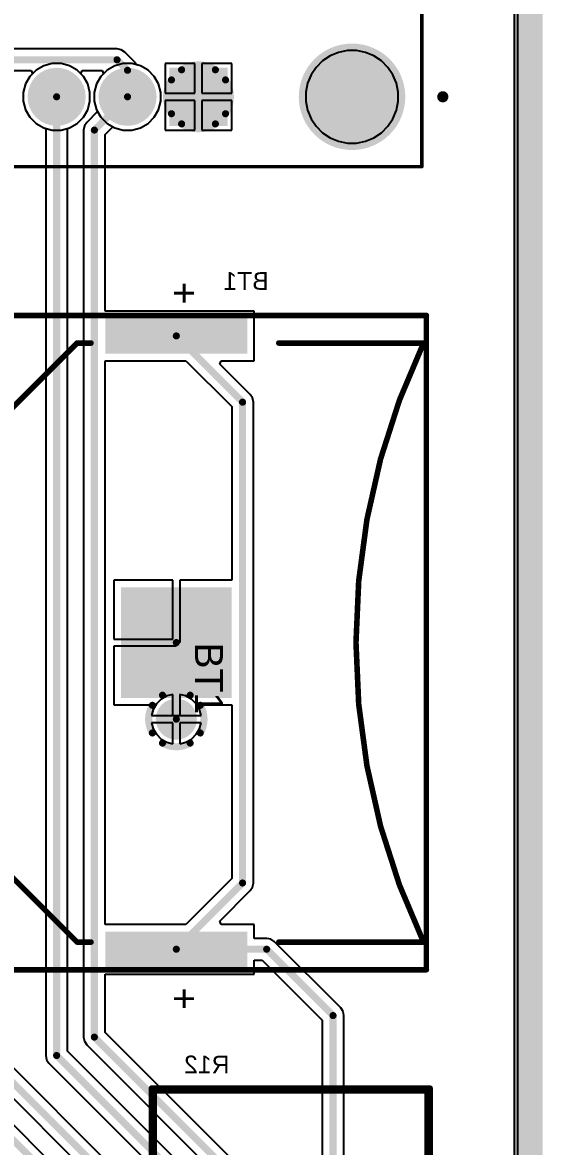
# Model space of a CAD drawing. Header units: inches. Extents: x -8.09 to -2.28, y -0.1 to 6.11.
# Drawn here: x -3.018 to -2.285, y 3.139 to 4.725 of the extents above; entities that cross this region are included whole.
import ezdxf

# ---------------------------------------------------------------- set-up
doc = ezdxf.new("R2010")
doc.units = ezdxf.units.IN
doc.header["$MEASUREMENT"] = 0
for name, color, linetype in [('BottomLayer', 5, 'Continuous'), ('BottomSolder', 6, 'Continuous'), ('InternalPlane1', 76, 'Continuous'), ('InternalPlane2', 16, 'Continuous'), ('KeepOutLayer', 6, 'Continuous'), ('Mechanical5', 56, 'Continuous'), ('MultiLayer', 9, 'Continuous'), ('PadHoleLayer', 156, 'Continuous'), ('TopLayer', 1, 'Continuous'), ('TopOverlay', 2, 'Continuous'), ('TopPaste', 8, 'Continuous'), ('TopSolder', 216, 'Continuous'), ('ViaHoleLayer', 16, 'Continuous')]:
    doc.layers.add(name, color=color, linetype=linetype)
doc.styles.add('Arial', font='', dxfattribs={"height": 0.2})
doc.styles.get('Arial').set_extended_font_data('Arial')

# ---------------------------------------------------------------- blocks, each defined once
blk = doc.blocks.new('MODULE_LCD_16X2_11')
at = {"layer": 'BottomLayer'}
h = blk.add_hatch(color=5, dxfattribs=at)
edge = h.paths.add_edge_path()
edge.add_arc((-1.4764, 0.6102), 0.0551, 0, 360)
blk.add_hatch(color=5, dxfattribs=at).paths.add_polyline_path([(-1.2968, 0.6472), (-1.2228, 0.6472), (-1.2228, 0.5732), (-1.2968, 0.5732)])
h = blk.add_hatch(color=5, dxfattribs=at)
edge = h.paths.add_edge_path()
edge.add_arc((-1.1598, 0.6102), 0.037, 0, 360)
h = blk.add_hatch(color=5, dxfattribs=at)
edge = h.paths.add_edge_path()
edge.add_arc((-1.0598, 0.6102), 0.037, 0, 360)
at = {"layer": 'BottomSolder'}
h = blk.add_hatch(color=6, dxfattribs=at)
edge = h.paths.add_edge_path()
edge.add_arc((-1.4764, 0.6102), 0.0591, 0, 360)
blk.add_hatch(color=6, dxfattribs=at).paths.add_polyline_path([(-1.3008, 0.6512), (-1.2188, 0.6512), (-1.2188, 0.5692), (-1.3008, 0.5692)])
h = blk.add_hatch(color=6, dxfattribs=at)
edge = h.paths.add_edge_path()
edge.add_arc((-1.1598, 0.6102), 0.041, 0, 360)
h = blk.add_hatch(color=6, dxfattribs=at)
edge = h.paths.add_edge_path()
edge.add_arc((-1.0598, 0.6102), 0.041, 0, 360)
at = {"layer": 'InternalPlane1'}
h = blk.add_hatch(color=76, dxfattribs=at)
edge = h.paths.add_edge_path()
edge.add_arc((-1.4764, 0.6102), 0.0751, 0, 360)
h = blk.add_hatch(color=76, dxfattribs=at)
edge = h.paths.add_edge_path()
edge.add_arc((-1.1598, 0.6102), 0.04, 0, 360)
h = blk.add_hatch(color=76, dxfattribs=at)
edge = h.paths.add_edge_path()
edge.add_arc((-1.0598, 0.6102), 0.04, 0, 360)
at = {"layer": 'InternalPlane2'}
h = blk.add_hatch(color=16, dxfattribs=at)
edge = h.paths.add_edge_path()
edge.add_arc((-1.4764, 0.6102), 0.0751, 0, 360)
h = blk.add_hatch(color=16, dxfattribs=at)
edge = h.paths.add_edge_path()
edge.add_arc((-1.1598, 0.6102), 0.04, 0, 360)
h = blk.add_hatch(color=16, dxfattribs=at)
edge = h.paths.add_edge_path()
edge.add_arc((-1.0598, 0.6102), 0.04, 0, 360)
at = {"layer": 'MultiLayer'}
h = blk.add_hatch(color=9, dxfattribs=at)
edge = h.paths.add_edge_path()
edge.add_arc((-1.4764, 0.6102), 0.0551, 0, 360)
h = blk.add_hatch(color=9, dxfattribs=at)
edge = h.paths.add_edge_path()
edge.add_arc((-1.1598, 0.6102), 0.037, 0, 360)
h = blk.add_hatch(color=9, dxfattribs=at)
edge = h.paths.add_edge_path()
edge.add_arc((-1.0598, 0.6102), 0.037, 0, 360)
at = {"layer": 'PadHoleLayer'}
h = blk.add_hatch(color=156, dxfattribs=at)
edge = h.paths.add_edge_path()
edge.add_arc((-1.4764, 0.6102), 0.0551, 0, 360)
h = blk.add_hatch(color=156, dxfattribs=at)
edge = h.paths.add_edge_path()
edge.add_arc((-1.2598, 0.6102), 0.02, 0, 360)
h = blk.add_hatch(color=156, dxfattribs=at)
edge = h.paths.add_edge_path()
edge.add_arc((-1.1598, 0.6102), 0.02, 0, 360)
h = blk.add_hatch(color=156, dxfattribs=at)
edge = h.paths.add_edge_path()
edge.add_arc((-1.0598, 0.6102), 0.02, 0, 360)
at = {"layer": 'TopLayer'}
h = blk.add_hatch(color=1, dxfattribs=at)
edge = h.paths.add_edge_path()
edge.add_arc((-1.4764, 0.6102), 0.0551, 0, 360)
blk.add_hatch(color=1, dxfattribs=at).paths.add_polyline_path([(-1.2968, 0.6472), (-1.2228, 0.6472), (-1.2228, 0.5732), (-1.2968, 0.5732)])
h = blk.add_hatch(color=1, dxfattribs=at)
edge = h.paths.add_edge_path()
edge.add_arc((-1.1598, 0.6102), 0.037, 0, 360)
h = blk.add_hatch(color=1, dxfattribs=at)
edge = h.paths.add_edge_path()
edge.add_arc((-1.0598, 0.6102), 0.037, 0, 360)
at = {"layer": 'TopSolder'}
h = blk.add_hatch(color=216, dxfattribs=at)
edge = h.paths.add_edge_path()
edge.add_arc((-1.4764, 0.6102), 0.0591, 0, 360)
blk.add_hatch(color=216, dxfattribs=at).paths.add_polyline_path([(-1.3008, 0.6512), (-1.2188, 0.6512), (-1.2188, 0.5692), (-1.3008, 0.5692)])
h = blk.add_hatch(color=216, dxfattribs=at)
edge = h.paths.add_edge_path()
edge.add_arc((-1.1598, 0.6102), 0.041, 0, 360)
h = blk.add_hatch(color=216, dxfattribs=at)
edge = h.paths.add_edge_path()
edge.add_arc((-1.0598, 0.6102), 0.041, 0, 360)
at = {"layer": 'InternalPlane1'}
for points in [[(-1.2837, 0.6484, 0.01, 0.01, -0.286745), (-1.236, 0.6484, 0.01, 0.01, 0)], [(-1.298, 0.5864, 0.01, 0.01, -0.286745), (-1.298, 0.6341, 0.01, 0.01, 0)], [(-1.2217, 0.6341, 0.01, 0.01, -0.286745), (-1.2217, 0.5864, 0.01, 0.01, 0)], [(-1.236, 0.5721, 0.01, 0.01, -0.286745), (-1.2837, 0.5721, 0.01, 0.01, 0)]]:
    blk.add_lwpolyline(points, format="xyseb", dxfattribs=at)
for points in [[(-1.2862, 0.6484, 0.005, 0.005, 1), (-1.2812, 0.6484, 0.005, 0.005, 1)], [(-1.2385, 0.6484, 0.005, 0.005, 1), (-1.2335, 0.6484, 0.005, 0.005, 1)], [(-1.3005, 0.6341, 0.005, 0.005, 1), (-1.2955, 0.6341, 0.005, 0.005, 1)], [(-1.2242, 0.6341, 0.005, 0.005, 1), (-1.2192, 0.6341, 0.005, 0.005, 1)], [(-1.3005, 0.5864, 0.005, 0.005, 1), (-1.2955, 0.5864, 0.005, 0.005, 1)], [(-1.2242, 0.5864, 0.005, 0.005, 1), (-1.2192, 0.5864, 0.005, 0.005, 1)], [(-1.2862, 0.5721, 0.005, 0.005, 1), (-1.2812, 0.5721, 0.005, 0.005, 1)], [(-1.2385, 0.5721, 0.005, 0.005, 1), (-1.2335, 0.5721, 0.005, 0.005, 1)]]:
    blk.add_lwpolyline(points, format="xyseb", close=True, dxfattribs=at)
at = {"layer": 'InternalPlane2'}
for points in [[(-1.2837, 0.6484, 0.01, 0.01, -0.286745), (-1.236, 0.6484, 0.01, 0.01, 0)], [(-1.298, 0.5864, 0.01, 0.01, -0.286745), (-1.298, 0.6341, 0.01, 0.01, 0)], [(-1.2217, 0.6341, 0.01, 0.01, -0.286745), (-1.2217, 0.5864, 0.01, 0.01, 0)], [(-1.236, 0.5721, 0.01, 0.01, -0.286745), (-1.2837, 0.5721, 0.01, 0.01, 0)]]:
    blk.add_lwpolyline(points, format="xyseb", dxfattribs=at)
for points in [[(-1.2862, 0.6484, 0.005, 0.005, 1), (-1.2812, 0.6484, 0.005, 0.005, 1)], [(-1.2385, 0.6484, 0.005, 0.005, 1), (-1.2335, 0.6484, 0.005, 0.005, 1)], [(-1.3005, 0.6341, 0.005, 0.005, 1), (-1.2955, 0.6341, 0.005, 0.005, 1)], [(-1.2242, 0.6341, 0.005, 0.005, 1), (-1.2192, 0.6341, 0.005, 0.005, 1)], [(-1.3005, 0.5864, 0.005, 0.005, 1), (-1.2955, 0.5864, 0.005, 0.005, 1)], [(-1.2242, 0.5864, 0.005, 0.005, 1), (-1.2192, 0.5864, 0.005, 0.005, 1)], [(-1.2862, 0.5721, 0.005, 0.005, 1), (-1.2812, 0.5721, 0.005, 0.005, 1)], [(-1.2385, 0.5721, 0.005, 0.005, 1), (-1.2335, 0.5721, 0.005, 0.005, 1)]]:
    blk.add_lwpolyline(points, format="xyseb", close=True, dxfattribs=at)
at = {"layer": 'TopOverlay'}
for points in [[(-1.5748, 0.7087, 0.005, 0.005, 0), (-1.5748, -0.7087, 0.005, 0.005, 0)], [(1.5748, 0.7087, 0.005, 0.005, 0), (-1.5748, 0.7087, 0.005, 0.005, 0)]]:
    blk.add_lwpolyline(points, format="xyseb", dxfattribs=at)
for points in [[(-1.5761, 0.7087, 0.0025, 0.0025, 1), (-1.5736, 0.7087, 0.0025, 0.0025, 1)], [(-1.5761, 0.7087, 0.0025, 0.0025, 1), (-1.5736, 0.7087, 0.0025, 0.0025, 1)], [(-1.6004, 0.6102, 0.00787, 0.00787, 1), (-1.6083, 0.6102, 0.00787, 0.00787, 1)], [(-1.6102, 0.6102, 0.00394, 0.00394, 1), (-1.6063, 0.6102, 0.00394, 0.00394, 1)], [(-1.6024, 0.6102, 0.00394, 0.00394, 1), (-1.5984, 0.6102, 0.00394, 0.00394, 1)]]:
    blk.add_lwpolyline(points, format="xyseb", close=True, dxfattribs=at)
blk = doc.blocks.new('FP_3310R_MFG_79')
at = {"layer": 'BottomLayer'}
blk.add_hatch(color=5, dxfattribs=at).paths.add_polyline_path([(-0.1246, -0.063), (-0.0754, -0.063), (-0.0754, -0.1122), (-0.1246, -0.1122)])
h = blk.add_hatch(color=5, dxfattribs=at)
edge = h.paths.add_edge_path()
edge.add_arc((0, -0.0876), 0.0246, 0, 360)
h = blk.add_hatch(color=5, dxfattribs=at)
edge = h.paths.add_edge_path()
edge.add_arc((0.1, -0.0876), 0.0246, 0, 360)
at = {"layer": 'BottomSolder'}
blk.add_hatch(color=6, dxfattribs=at).paths.add_polyline_path([(-0.1246, -0.063), (-0.0754, -0.063), (-0.0754, -0.1122), (-0.1246, -0.1122)])
h = blk.add_hatch(color=6, dxfattribs=at)
edge = h.paths.add_edge_path()
edge.add_arc((0, -0.0876), 0.0246, 0, 360)
h = blk.add_hatch(color=6, dxfattribs=at)
edge = h.paths.add_edge_path()
edge.add_arc((0.1, -0.0876), 0.0246, 0, 360)
at = {"layer": 'InternalPlane1'}
h = blk.add_hatch(color=76, dxfattribs=at)
edge = h.paths.add_edge_path()
edge.add_arc((-0.1, -0.0876), 0.0348, 0, 360)
h = blk.add_hatch(color=76, dxfattribs=at)
edge = h.paths.add_edge_path()
edge.add_arc((0, -0.0876), 0.0348, 0, 360)
at = {"layer": 'InternalPlane2'}
h = blk.add_hatch(color=16, dxfattribs=at)
edge = h.paths.add_edge_path()
edge.add_arc((-0.1, -0.0876), 0.0348, 0, 360)
h = blk.add_hatch(color=16, dxfattribs=at)
edge = h.paths.add_edge_path()
edge.add_arc((0, -0.0876), 0.0348, 0, 360)
at = {"layer": 'MultiLayer'}
blk.add_hatch(color=9, dxfattribs=at).paths.add_polyline_path([(-0.1246, -0.063), (-0.0754, -0.063), (-0.0754, -0.1122), (-0.1246, -0.1122)])
h = blk.add_hatch(color=9, dxfattribs=at)
edge = h.paths.add_edge_path()
edge.add_arc((0, -0.0876), 0.0246, 0, 360)
h = blk.add_hatch(color=9, dxfattribs=at)
edge = h.paths.add_edge_path()
edge.add_arc((0.1, -0.0876), 0.0246, 0, 360)
at = {"layer": 'PadHoleLayer'}
h = blk.add_hatch(color=156, dxfattribs=at)
edge = h.paths.add_edge_path()
edge.add_arc((-0.1, -0.0876), 0.0148, 0, 360)
h = blk.add_hatch(color=156, dxfattribs=at)
edge = h.paths.add_edge_path()
edge.add_arc((0, -0.0876), 0.0148, 0, 360)
h = blk.add_hatch(color=156, dxfattribs=at)
edge = h.paths.add_edge_path()
edge.add_arc((0.1, -0.0876), 0.0148, 0, 360)
at = {"layer": 'TopLayer'}
blk.add_hatch(color=1, dxfattribs=at).paths.add_polyline_path([(-0.1246, -0.063), (-0.0754, -0.063), (-0.0754, -0.1122), (-0.1246, -0.1122)])
h = blk.add_hatch(color=1, dxfattribs=at)
edge = h.paths.add_edge_path()
edge.add_arc((0, -0.0876), 0.0246, 0, 360)
h = blk.add_hatch(color=1, dxfattribs=at)
edge = h.paths.add_edge_path()
edge.add_arc((0.1, -0.0876), 0.0246, 0, 360)
at = {"layer": 'TopSolder'}
blk.add_hatch(color=216, dxfattribs=at).paths.add_polyline_path([(-0.1246, -0.063), (-0.0754, -0.063), (-0.0754, -0.1122), (-0.1246, -0.1122)])
h = blk.add_hatch(color=216, dxfattribs=at)
edge = h.paths.add_edge_path()
edge.add_arc((0, -0.0876), 0.0246, 0, 360)
h = blk.add_hatch(color=216, dxfattribs=at)
edge = h.paths.add_edge_path()
edge.add_arc((0.1, -0.0876), 0.0246, 0, 360)
at = {"layer": 'InternalPlane1'}
for points in [[(0.0801, -0.0532, 0.01, 0.01, -0.267949), (0.1199, -0.0532, 0.01, 0.01, 0)], [(0.0656, -0.1075, 0.01, 0.01, -0.267949), (0.0656, -0.0677, 0.01, 0.01, 0)], [(0.1344, -0.0677, 0.01, 0.01, -0.267949), (0.1344, -0.1075, 0.01, 0.01, 0)], [(0.1199, -0.122, 0.01, 0.01, -0.267949), (0.0801, -0.122, 0.01, 0.01, 0)]]:
    blk.add_lwpolyline(points, format="xyseb", dxfattribs=at)
for points in [[(0.0631, -0.0677, 0.005, 0.005, 1), (0.0681, -0.0677, 0.005, 0.005, 1)], [(0.0776, -0.0532, 0.005, 0.005, 1), (0.0826, -0.0532, 0.005, 0.005, 1)], [(0.1174, -0.0532, 0.005, 0.005, 1), (0.1224, -0.0532, 0.005, 0.005, 1)], [(0.1319, -0.0677, 0.005, 0.005, 1), (0.1369, -0.0677, 0.005, 0.005, 1)], [(0.0631, -0.1075, 0.005, 0.005, 1), (0.0681, -0.1075, 0.005, 0.005, 1)], [(0.1319, -0.1075, 0.005, 0.005, 1), (0.1369, -0.1075, 0.005, 0.005, 1)], [(0.0776, -0.122, 0.005, 0.005, 1), (0.0826, -0.122, 0.005, 0.005, 1)], [(0.1174, -0.122, 0.005, 0.005, 1), (0.1224, -0.122, 0.005, 0.005, 1)]]:
    blk.add_lwpolyline(points, format="xyseb", close=True, dxfattribs=at)
at = {"layer": 'InternalPlane2'}
for points in [[(0.0801, -0.0532, 0.01, 0.01, -0.267949), (0.1199, -0.0532, 0.01, 0.01, 0)], [(0.0656, -0.1075, 0.01, 0.01, -0.267949), (0.0656, -0.0677, 0.01, 0.01, 0)], [(0.1344, -0.0677, 0.01, 0.01, -0.267949), (0.1344, -0.1075, 0.01, 0.01, 0)], [(0.1199, -0.122, 0.01, 0.01, -0.267949), (0.0801, -0.122, 0.01, 0.01, 0)]]:
    blk.add_lwpolyline(points, format="xyseb", dxfattribs=at)
for points in [[(0.0631, -0.0677, 0.005, 0.005, 1), (0.0681, -0.0677, 0.005, 0.005, 1)], [(0.0776, -0.0532, 0.005, 0.005, 1), (0.0826, -0.0532, 0.005, 0.005, 1)], [(0.1174, -0.0532, 0.005, 0.005, 1), (0.1224, -0.0532, 0.005, 0.005, 1)], [(0.1319, -0.0677, 0.005, 0.005, 1), (0.1369, -0.0677, 0.005, 0.005, 1)], [(0.0631, -0.1075, 0.005, 0.005, 1), (0.0681, -0.1075, 0.005, 0.005, 1)], [(0.1319, -0.1075, 0.005, 0.005, 1), (0.1369, -0.1075, 0.005, 0.005, 1)], [(0.0776, -0.122, 0.005, 0.005, 1), (0.0826, -0.122, 0.005, 0.005, 1)], [(0.1174, -0.122, 0.005, 0.005, 1), (0.1224, -0.122, 0.005, 0.005, 1)]]:
    blk.add_lwpolyline(points, format="xyseb", close=True, dxfattribs=at)
at = {"layer": 'Mechanical5'}
for points in [[(-0.1965, 0.1965, 0.00787, 0.00787, 0), (0.1965, 0.1965, 0.00787, 0.00787, 0)], [(-0.1965, -0.1965, 0.00787, 0.00787, 0), (-0.1965, 0.1965, 0.00787, 0.00787, 0)], [(0.1965, -0.1965, 0.00787, 0.00787, 0), (0.1965, 0.1965, 0.00787, 0.00787, 0)], [(-0.1965, -0.1965, 0.00787, 0.00787, 0), (0.1965, -0.1965, 0.00787, 0.00787, 0)]]:
    blk.add_lwpolyline(points, format="xyseb", dxfattribs=at)
for points in [[(-0.1984, 0.1965, 0.00394, 0.00394, 1), (-0.1945, 0.1965, 0.00394, 0.00394, 1)], [(-0.1984, 0.1965, 0.00394, 0.00394, 1), (-0.1945, 0.1965, 0.00394, 0.00394, 1)], [(0.1945, 0.1965, 0.00394, 0.00394, 1), (0.1984, 0.1965, 0.00394, 0.00394, 1)], [(0.1945, 0.1965, 0.00394, 0.00394, 1), (0.1984, 0.1965, 0.00394, 0.00394, 1)], [(-0.1984, -0.1965, 0.00394, 0.00394, 1), (-0.1945, -0.1965, 0.00394, 0.00394, 1)], [(-0.1984, -0.1965, 0.00394, 0.00394, 1), (-0.1945, -0.1965, 0.00394, 0.00394, 1)], [(0.1945, -0.1965, 0.00394, 0.00394, 1), (0.1984, -0.1965, 0.00394, 0.00394, 1)], [(0.1945, -0.1965, 0.00394, 0.00394, 1), (0.1984, -0.1965, 0.00394, 0.00394, 1)]]:
    blk.add_lwpolyline(points, format="xyseb", close=True, dxfattribs=at)
at = {"layer": 'TopOverlay'}
for points in [[(-0.1925, 0.1925, 0.00787, 0.00787, 0), (0.1925, 0.1925, 0.00787, 0.00787, 0)], [(-0.1925, -0.1925, 0.00787, 0.00787, 0), (-0.1925, 0.1925, 0.00787, 0.00787, 0)], [(0.1925, -0.1925, 0.00787, 0.00787, 0), (0.1925, 0.1925, 0.00787, 0.00787, 0)], [(-0.1925, -0.1925, 0.00787, 0.00787, 0), (0.1925, -0.1925, 0.00787, 0.00787, 0)]]:
    blk.add_lwpolyline(points, format="xyseb", dxfattribs=at)
for points in [[(-0.1945, 0.1925, 0.00394, 0.00394, 1), (-0.1906, 0.1925, 0.00394, 0.00394, 1)], [(-0.1945, 0.1925, 0.00394, 0.00394, 1), (-0.1906, 0.1925, 0.00394, 0.00394, 1)], [(0.1906, 0.1925, 0.00394, 0.00394, 1), (0.1945, 0.1925, 0.00394, 0.00394, 1)], [(0.1906, 0.1925, 0.00394, 0.00394, 1), (0.1945, 0.1925, 0.00394, 0.00394, 1)], [(-0.1945, -0.1925, 0.00394, 0.00394, 1), (-0.1906, -0.1925, 0.00394, 0.00394, 1)], [(-0.1945, -0.1925, 0.00394, 0.00394, 1), (-0.1906, -0.1925, 0.00394, 0.00394, 1)], [(0.1906, -0.1925, 0.00394, 0.00394, 1), (0.1945, -0.1925, 0.00394, 0.00394, 1)], [(0.1906, -0.1925, 0.00394, 0.00394, 1), (0.1945, -0.1925, 0.00394, 0.00394, 1)]]:
    blk.add_lwpolyline(points, format="xyseb", close=True, dxfattribs=at)
at = {"layer": 'Mechanical5', "style": 'Arial'}
blk.add_text('R12', height=0.03937, rotation=360, dxfattribs=at).set_placement((0, -0.0074))
blk = doc.blocks.new('FP_3034_MFG_167')
at = {"layer": 'TopLayer'}
for points in [[(-0.4575, 0.0736), (-0.4075, 0.0736), (-0.4075, -0.1264), (-0.4575, -0.1264)], [(0.4075, 0.0736), (0.4575, 0.0736), (0.4575, -0.1264), (0.4075, -0.1264)], [(-0.078, 0.0516), (0.078, 0.0516), (0.078, -0.1043), (-0.078, -0.1043)]]:
    blk.add_hatch(color=1, dxfattribs=at).paths.add_polyline_path(points)
at = {"layer": 'TopPaste'}
for points in [[(-0.4575, 0.0736), (-0.4075, 0.0736), (-0.4075, -0.1264), (-0.4575, -0.1264)], [(0.4075, 0.0736), (0.4575, 0.0736), (0.4575, -0.1264), (0.4075, -0.1264)]]:
    blk.add_hatch(color=8, dxfattribs=at).paths.add_polyline_path(points)
at = {"layer": 'TopSolder'}
for points in [[(-0.4575, 0.0736), (-0.4075, 0.0736), (-0.4075, -0.1264), (-0.4575, -0.1264)], [(0.4075, 0.0736), (0.4575, 0.0736), (0.4575, -0.1264), (0.4075, -0.1264)], [(-0.078, 0.0516), (0.078, 0.0516), (0.078, -0.1043), (-0.078, -0.1043)]]:
    blk.add_hatch(color=216, dxfattribs=at).paths.add_polyline_path(points)
at = {"layer": 'Mechanical5'}
for points in [[(0.4614, 0.3262, 0.00787, 0.00787, 0), (-0.4614, 0.3262, 0.00787, 0.00787, 0)], [(-0.4614, -0.3262, 0.00787, 0.00787, 0), (-0.4614, 0.3262, 0.00787, 0.00787, 0)], [(0.4614, -0.3262, 0.00787, 0.00787, 0), (0.4614, 0.3262, 0.00787, 0.00787, 0)], [(0.4614, -0.3262, 0.00787, 0.00787, 0), (-0.4614, -0.3262, 0.00787, 0.00787, 0)]]:
    blk.add_lwpolyline(points, format="xyseb", dxfattribs=at)
for points in [[(-0.4634, 0.3262, 0.00394, 0.00394, 1), (-0.4594, 0.3262, 0.00394, 0.00394, 1)], [(-0.4634, 0.3262, 0.00394, 0.00394, 1), (-0.4594, 0.3262, 0.00394, 0.00394, 1)], [(0.4594, 0.3262, 0.00394, 0.00394, 1), (0.4634, 0.3262, 0.00394, 0.00394, 1)], [(0.4594, 0.3262, 0.00394, 0.00394, 1), (0.4634, 0.3262, 0.00394, 0.00394, 1)], [(-0.4634, -0.3262, 0.00394, 0.00394, 1), (-0.4594, -0.3262, 0.00394, 0.00394, 1)], [(-0.4634, -0.3262, 0.00394, 0.00394, 1), (-0.4594, -0.3262, 0.00394, 0.00394, 1)], [(0.4594, -0.3262, 0.00394, 0.00394, 1), (0.4634, -0.3262, 0.00394, 0.00394, 1)], [(0.4594, -0.3262, 0.00394, 0.00394, 1), (0.4634, -0.3262, 0.00394, 0.00394, 1)]]:
    blk.add_lwpolyline(points, format="xyseb", close=True, dxfattribs=at)
at = {"layer": 'TopOverlay'}
for points in [[(-0.4224, 0.1181, 0.00787, 0.00787, 0), (-0.4224, 0.3222, 0.00787, 0.00787, 0)], [(0.4224, 0.3222, 0.00787, 0.00787, -0.225514), (-0.4224, 0.3222, 0.00787, 0.00787, 0)], [(0.4224, 0.1181, 0.00787, 0.00787, 0), (0.4224, 0.3222, 0.00787, 0.00787, 0)], [(-0.4224, -0.1663, 0.00787, 0.00787, 0), (-0.4224, -0.1467, 0.00787, 0.00787, 0)], [(0.4224, -0.1663, 0.00787, 0.00787, 0), (0.4224, -0.1467, 0.00787, 0.00787, 0)], [(-0.2665, -0.3222, 0.00787, 0.00787, 0), (-0.4224, -0.1663, 0.00787, 0.00787, 0)], [(0.2665, -0.3222, 0.00787, 0.00787, 0), (0.4224, -0.1663, 0.00787, 0.00787, 0)], [(0.2616, -0.3222, 0.00787, 0.00787, 0), (-0.2616, -0.3222, 0.00787, 0.00787, 0)]]:
    blk.add_lwpolyline(points, format="xyseb", dxfattribs=at)
for points in [[(-0.4244, 0.3222, 0.00394, 0.00394, 1), (-0.4205, 0.3222, 0.00394, 0.00394, 1)], [(-0.4244, 0.3222, 0.00394, 0.00394, 1), (-0.4205, 0.3222, 0.00394, 0.00394, 1)], [(0.4205, 0.3222, 0.00394, 0.00394, 1), (0.4244, 0.3222, 0.00394, 0.00394, 1)], [(0.4205, 0.3222, 0.00394, 0.00394, 1), (0.4244, 0.3222, 0.00394, 0.00394, 1)], [(-0.4244, 0.1181, 0.00394, 0.00394, 1), (-0.4205, 0.1181, 0.00394, 0.00394, 1)], [(0.4205, 0.1181, 0.00394, 0.00394, 1), (0.4244, 0.1181, 0.00394, 0.00394, 1)], [(-0.4244, -0.1467, 0.00394, 0.00394, 1), (-0.4205, -0.1467, 0.00394, 0.00394, 1)], [(0.4205, -0.1467, 0.00394, 0.00394, 1), (0.4244, -0.1467, 0.00394, 0.00394, 1)], [(-0.4244, -0.1663, 0.00394, 0.00394, 1), (-0.4205, -0.1663, 0.00394, 0.00394, 1)], [(-0.4244, -0.1663, 0.00394, 0.00394, 1), (-0.4205, -0.1663, 0.00394, 0.00394, 1)], [(0.4205, -0.1663, 0.00394, 0.00394, 1), (0.4244, -0.1663, 0.00394, 0.00394, 1)], [(0.4205, -0.1663, 0.00394, 0.00394, 1), (0.4244, -0.1663, 0.00394, 0.00394, 1)], [(-0.2685, -0.3222, 0.00394, 0.00394, 1), (-0.2646, -0.3222, 0.00394, 0.00394, 1)], [(-0.2636, -0.3222, 0.00394, 0.00394, 1), (-0.2596, -0.3222, 0.00394, 0.00394, 1)], [(0.2596, -0.3222, 0.00394, 0.00394, 1), (0.2636, -0.3222, 0.00394, 0.00394, 1)], [(0.2646, -0.3222, 0.00394, 0.00394, 1), (0.2685, -0.3222, 0.00394, 0.00394, 1)]]:
    blk.add_lwpolyline(points, format="xyseb", close=True, dxfattribs=at)
at = {"layer": 'Mechanical5', "style": 'Arial'}
blk.add_text('BT1', height=0.03937, dxfattribs=at).set_placement((0, 0))
at = {"layer": 'TopOverlay', "style": 'Arial'}
for p in [(-0.5089, -0.0345), (0.4862, -0.0345)]:
    blk.add_text('+', height=0.0394, dxfattribs=at).set_placement(p)

msp = doc.modelspace()

# ---------------------------------------------------------------- hatches: boundary and pattern name
at = {"layer": 'BottomLayer'}
h = msp.add_hatch(color=5, dxfattribs=at)
edge = h.paths.add_edge_path()
edge.add_arc((-2.8014, 3.742), 0.025, 0, 360)
at = {"layer": 'BottomSolder'}
h = msp.add_hatch(color=6, dxfattribs=at)
edge = h.paths.add_edge_path()
edge.add_arc((-2.8014, 3.742), 0.029, 0, 360)
at = {"layer": 'TopLayer'}
h = msp.add_hatch(color=1, dxfattribs=at)
edge = h.paths.add_edge_path()
edge.add_arc((-2.8014, 3.742), 0.025, 0, 360)
at = {"layer": 'TopSolder'}
h = msp.add_hatch(color=216, dxfattribs=at)
edge = h.paths.add_edge_path()
edge.add_arc((-2.8014, 3.742), 0.029, 0, 360)
at = {"layer": 'ViaHoleLayer'}
h = msp.add_hatch(color=16, dxfattribs=at)
edge = h.paths.add_edge_path()
edge.add_arc((-2.8014, 3.742), 0.014, 0, 360)

# ---------------------------------------------------------------- linework, layer by layer
at = {"layer": 'BottomLayer'}
for p, q in [((-2.3203, 6.0204), (-2.3203, -0.0054)), ((-2.5845, 4.6775), (-2.5951, 4.6703)), ((-2.5726, 4.6824), (-2.5845, 4.6775)), ((-2.56, 4.6849), (-2.5726, 4.6824)), ((-2.5472, 4.6849), (-2.56, 4.6849)), ((-2.5346, 4.6824), (-2.5472, 4.6849)), ((-2.5228, 4.6775), (-2.5346, 4.6824)), ((-2.5121, 4.6703), (-2.5228, 4.6775)), ((-2.9883, 4.6636), (-2.999, 4.6574)), ((-2.9763, 4.6668), (-2.9883, 4.6636)), ((-2.964, 4.6668), (-2.9763, 4.6668)), ((-2.952, 4.6636), (-2.964, 4.6668)), ((-2.9413, 4.6574), (-2.952, 4.6636)), ((-2.8883, 4.6636), (-2.899, 4.6574)), ((-2.8763, 4.6668), (-2.8883, 4.6636)), ((-2.864, 4.6668), (-2.8763, 4.6668)), ((-2.852, 4.6636), (-2.864, 4.6668)), ((-2.8413, 4.6574), (-2.852, 4.6636)), ((-2.7752, 4.6668), (-2.8172, 4.6668)), ((-2.8172, 4.6668), (-2.8172, 4.6248)), ((-2.7752, 4.6248), (-2.7752, 4.6668)), ((-2.7232, 4.6668), (-2.7652, 4.6668)), ((-2.7652, 4.6668), (-2.7652, 4.6248)), ((-2.7232, 4.6248), (-2.7232, 4.6668)), ((-2.6042, 4.6613), (-2.6113, 4.6506)), ((-2.5951, 4.6703), (-2.6042, 4.6613)), ((-2.503, 4.6613), (-2.5121, 4.6703)), ((-2.4959, 4.6506), (-2.503, 4.6613)), ((-3.0078, 4.6486), (-3.014, 4.6379)), ((-2.999, 4.6574), (-3.0078, 4.6486)), ((-2.9325, 4.6486), (-2.9413, 4.6574)), ((-2.9264, 4.6379), (-2.9325, 4.6486)), ((-2.9078, 4.6486), (-2.914, 4.6379)), ((-2.899, 4.6574), (-2.9078, 4.6486)), ((-2.8325, 4.6486), (-2.8413, 4.6574)), ((-2.8264, 4.6379), (-2.8325, 4.6486)), ((-2.6113, 4.6506), (-2.6162, 4.6388)), ((-2.491, 4.6388), (-2.4959, 4.6506)), ((-3.014, 4.6379), (-3.0172, 4.626)), ((-2.9232, 4.626), (-2.9264, 4.6379)), ((-2.914, 4.6379), (-2.9172, 4.626)), ((-2.8232, 4.626), (-2.8264, 4.6379)), ((-2.6162, 4.6388), (-2.6187, 4.6262)), ((-2.4885, 4.6262), (-2.491, 4.6388)), ((-3.0172, 4.626), (-3.0172, 4.6136)), ((-3.0172, 4.6136), (-3.014, 4.6016)), ((-2.9264, 4.6016), (-2.9232, 4.6136)), ((-2.9232, 4.6136), (-2.9232, 4.626)), ((-2.9172, 4.626), (-2.9172, 4.6136)), ((-2.9172, 4.6136), (-2.914, 4.6016)), ((-2.8264, 4.6016), (-2.8232, 4.6136)), ((-2.8232, 4.6136), (-2.8232, 4.626)), ((-2.8172, 4.6248), (-2.7752, 4.6248)), ((-2.7752, 4.6148), (-2.8172, 4.6148)), ((-2.8172, 4.6148), (-2.8172, 4.5728)), ((-2.7752, 4.5728), (-2.7752, 4.6148)), ((-2.7652, 4.6248), (-2.7232, 4.6248)), ((-2.7232, 4.6148), (-2.7652, 4.6148)), ((-2.7652, 4.6148), (-2.7652, 4.5728)), ((-2.7232, 4.5728), (-2.7232, 4.6148)), ((-2.6187, 4.6262), (-2.6187, 4.6134)), ((-2.4885, 4.6134), (-2.4885, 4.6262)), ((-3.014, 4.6016), (-3.0078, 4.5909)), ((-2.9325, 4.5909), (-2.9264, 4.6016)), ((-2.914, 4.6016), (-2.9078, 4.5909)), ((-2.8325, 4.5909), (-2.8264, 4.6016)), ((-2.6187, 4.6134), (-2.6162, 4.6008)), ((-2.6162, 4.6008), (-2.6113, 4.5889)), ((-2.4959, 4.5889), (-2.491, 4.6008)), ((-2.491, 4.6008), (-2.4885, 4.6134)), ((-3.0078, 4.5909), (-2.999, 4.5822)), ((-2.999, 4.5822), (-2.9883, 4.576)), ((-2.952, 4.576), (-2.9413, 4.5822)), ((-2.9413, 4.5822), (-2.9325, 4.5909)), ((-2.9078, 4.5909), (-2.899, 4.5822)), ((-2.899, 4.5822), (-2.8883, 4.576)), ((-2.852, 4.576), (-2.8413, 4.5822)), ((-2.8413, 4.5822), (-2.8325, 4.5909)), ((-2.6113, 4.5889), (-2.6042, 4.5783)), ((-2.503, 4.5783), (-2.4959, 4.5889)), ((-2.9883, 4.576), (-2.9763, 4.5728)), ((-2.9763, 4.5728), (-2.964, 4.5728)), ((-2.964, 4.5728), (-2.952, 4.576)), ((-2.8883, 4.576), (-2.8763, 4.5728)), ((-2.8763, 4.5728), (-2.864, 4.5728)), ((-2.864, 4.5728), (-2.852, 4.576)), ((-2.8172, 4.5728), (-2.7752, 4.5728)), ((-2.7652, 4.5728), (-2.7232, 4.5728)), ((-2.6042, 4.5783), (-2.5951, 4.5692)), ((-2.5951, 4.5692), (-2.5845, 4.5621)), ((-2.5228, 4.5621), (-2.5121, 4.5692)), ((-2.5121, 4.5692), (-2.503, 4.5783)), ((-2.5845, 4.5621), (-2.5726, 4.5571)), ((-2.5726, 4.5571), (-2.56, 4.5546)), ((-2.56, 4.5546), (-2.5472, 4.5546)), ((-2.5472, 4.5546), (-2.5346, 4.5571)), ((-2.5346, 4.5571), (-2.5228, 4.5621)), ((-2.8149, 3.7747), (-2.8229, 3.7701)), ((-2.8064, 3.7769), (-2.8149, 3.7747)), ((-2.8064, 3.747), (-2.8064, 3.7769)), ((-2.7879, 3.7747), (-2.7964, 3.7769)), ((-2.7964, 3.7769), (-2.7964, 3.747)), ((-2.7799, 3.7701), (-2.7879, 3.7747)), ((-2.8294, 3.7635), (-2.834, 3.7556)), ((-2.8229, 3.7701), (-2.8294, 3.7635)), ((-2.7734, 3.7635), (-2.7799, 3.7701)), ((-2.7688, 3.7556), (-2.7734, 3.7635)), ((-2.834, 3.7556), (-2.8363, 3.747)), ((-2.8363, 3.747), (-2.8064, 3.747)), ((-2.7964, 3.747), (-2.7665, 3.747)), ((-2.7665, 3.747), (-2.7688, 3.7556)), ((-2.8064, 3.737), (-2.8363, 3.737)), ((-2.8363, 3.737), (-2.834, 3.7285)), ((-2.834, 3.7285), (-2.8294, 3.7206)), ((-2.8064, 3.7072), (-2.8064, 3.737)), ((-2.7665, 3.737), (-2.7964, 3.737)), ((-2.7964, 3.737), (-2.7964, 3.7072)), ((-2.7734, 3.7206), (-2.7688, 3.7285)), ((-2.7688, 3.7285), (-2.7665, 3.737)), ((-2.8294, 3.7206), (-2.8229, 3.714)), ((-2.8229, 3.714), (-2.8149, 3.7094)), ((-2.7879, 3.7094), (-2.7799, 3.714)), ((-2.7799, 3.714), (-2.7734, 3.7206)), ((-2.8149, 3.7094), (-2.8064, 3.7072)), ((-2.7964, 3.7072), (-2.7879, 3.7094))]:
    msp.add_line(p, q, dxfattribs=at)
at = {"layer": 'InternalPlane1'}
msp.add_line((-2.3251, 6.0699), (-2.3251, -0.0549), dxfattribs=at)
for points in [[(-2.305, 6.09, 0.04, 0.04, 0), (-2.305, -0.075, 0.04, 0.04, 0)], [(-2.8209, 3.7758, 0.01, 0.01, -0.267949), (-2.7819, 3.7758, 0.01, 0.01, 0)], [(-2.8352, 3.7225, 0.01, 0.01, -0.267949), (-2.8352, 3.7615, 0.01, 0.01, 0)], [(-2.7676, 3.7615, 0.01, 0.01, -0.267949), (-2.7676, 3.7225, 0.01, 0.01, 0)], [(-2.7819, 3.7083, 0.01, 0.01, -0.267949), (-2.8209, 3.7083, 0.01, 0.01, 0)]]:
    msp.add_lwpolyline(points, format="xyseb", dxfattribs=at)
for points in [[(-2.8234, 3.7758, 0.005, 0.005, 1), (-2.8184, 3.7758, 0.005, 0.005, 1)], [(-2.7844, 3.7758, 0.005, 0.005, 1), (-2.7794, 3.7758, 0.005, 0.005, 1)], [(-2.8377, 3.7615, 0.005, 0.005, 1), (-2.8327, 3.7615, 0.005, 0.005, 1)], [(-2.7701, 3.7615, 0.005, 0.005, 1), (-2.7651, 3.7615, 0.005, 0.005, 1)], [(-2.8377, 3.7225, 0.005, 0.005, 1), (-2.8327, 3.7225, 0.005, 0.005, 1)], [(-2.7701, 3.7225, 0.005, 0.005, 1), (-2.7651, 3.7225, 0.005, 0.005, 1)], [(-2.8234, 3.7083, 0.005, 0.005, 1), (-2.8184, 3.7083, 0.005, 0.005, 1)], [(-2.7844, 3.7083, 0.005, 0.005, 1), (-2.7794, 3.7083, 0.005, 0.005, 1)]]:
    msp.add_lwpolyline(points, format="xyseb", close=True, dxfattribs=at)
at = {"layer": 'InternalPlane2'}
msp.add_line((-2.3251, 6.0699), (-2.3251, -0.0549), dxfattribs=at)
for points in [[(-2.305, 6.09, 0.04, 0.04, 0), (-2.305, -0.075, 0.04, 0.04, 0)], [(-2.8209, 3.7758, 0.01, 0.01, -0.267949), (-2.7819, 3.7758, 0.01, 0.01, 0)], [(-2.8352, 3.7225, 0.01, 0.01, -0.267949), (-2.8352, 3.7615, 0.01, 0.01, 0)], [(-2.7676, 3.7615, 0.01, 0.01, -0.267949), (-2.7676, 3.7225, 0.01, 0.01, 0)], [(-2.7819, 3.7083, 0.01, 0.01, -0.267949), (-2.8209, 3.7083, 0.01, 0.01, 0)]]:
    msp.add_lwpolyline(points, format="xyseb", dxfattribs=at)
for points in [[(-2.8234, 3.7758, 0.005, 0.005, 1), (-2.8184, 3.7758, 0.005, 0.005, 1)], [(-2.7844, 3.7758, 0.005, 0.005, 1), (-2.7794, 3.7758, 0.005, 0.005, 1)], [(-2.8377, 3.7615, 0.005, 0.005, 1), (-2.8327, 3.7615, 0.005, 0.005, 1)], [(-2.7701, 3.7615, 0.005, 0.005, 1), (-2.7651, 3.7615, 0.005, 0.005, 1)], [(-2.8377, 3.7225, 0.005, 0.005, 1), (-2.8327, 3.7225, 0.005, 0.005, 1)], [(-2.7701, 3.7225, 0.005, 0.005, 1), (-2.7651, 3.7225, 0.005, 0.005, 1)], [(-2.8234, 3.7083, 0.005, 0.005, 1), (-2.8184, 3.7083, 0.005, 0.005, 1)], [(-2.7844, 3.7083, 0.005, 0.005, 1), (-2.7794, 3.7083, 0.005, 0.005, 1)]]:
    msp.add_lwpolyline(points, format="xyseb", close=True, dxfattribs=at)
at = {"layer": 'KeepOutLayer'}
msp.add_lwpolyline([(-2.305, -0.075, 0.01, 0.01, 0), (-2.305, 6.09, 0.01, 0.01, 0)], format="xyseb", dxfattribs=at)
at = {"layer": 'TopLayer'}
for p, q in [((-2.3203, 6.0204), (-2.3203, -0.0054)), ((-2.885, 4.6873), (-4.5629, 4.6873)), ((-2.8791, 4.6861), (-2.885, 4.6873)), ((-2.8742, 4.6828), (-2.8791, 4.6861)), ((-2.8593, 4.668), (-2.8742, 4.6828)), ((-2.5845, 4.6775), (-2.5951, 4.6703)), ((-2.5726, 4.6824), (-2.5845, 4.6775)), ((-2.56, 4.6849), (-2.5726, 4.6824)), ((-2.5472, 4.6849), (-2.56, 4.6849)), ((-2.5346, 4.6824), (-2.5472, 4.6849)), ((-2.5228, 4.6775), (-2.5346, 4.6824)), ((-2.5121, 4.6703), (-2.5228, 4.6775)), ((-2.8574, 4.665), (-2.8593, 4.668)), ((-2.852, 4.6636), (-2.8574, 4.665)), ((-2.8413, 4.6574), (-2.852, 4.6636)), ((-2.7752, 4.6668), (-2.8172, 4.6668)), ((-2.8172, 4.6668), (-2.8172, 4.6248)), ((-2.7752, 4.6248), (-2.7752, 4.6668)), ((-2.7232, 4.6668), (-2.7652, 4.6668)), ((-2.7652, 4.6668), (-2.7652, 4.6248)), ((-2.7232, 4.6248), (-2.7232, 4.6668)), ((-2.6042, 4.6613), (-2.6113, 4.6506)), ((-2.5951, 4.6703), (-2.6042, 4.6613)), ((-2.503, 4.6613), (-2.5121, 4.6703)), ((-2.4959, 4.6506), (-2.503, 4.6613)), ((-3.0341, 4.6567), (-3.0062, 4.6567)), ((-3.0078, 4.6486), (-3.014, 4.6379)), ((-3.0043, 4.6521), (-3.0078, 4.6486)), ((-3.0062, 4.6567), (-3.0043, 4.6521)), ((-2.936, 4.6521), (-2.9341, 4.6567)), ((-2.9325, 4.6486), (-2.936, 4.6521)), ((-2.9341, 4.6567), (-2.9062, 4.6567)), ((-2.9264, 4.6379), (-2.9325, 4.6486)), ((-2.9078, 4.6486), (-2.914, 4.6379)), ((-2.9043, 4.6521), (-2.9078, 4.6486)), ((-2.9062, 4.6567), (-2.9043, 4.6521)), ((-2.8325, 4.6486), (-2.8413, 4.6574)), ((-2.8264, 4.6379), (-2.8325, 4.6486)), ((-2.6113, 4.6506), (-2.6162, 4.6388)), ((-2.491, 4.6388), (-2.4959, 4.6506)), ((-3.014, 4.6379), (-3.0172, 4.626)), ((-2.9232, 4.626), (-2.9264, 4.6379)), ((-2.914, 4.6379), (-2.9172, 4.626)), ((-2.8232, 4.626), (-2.8264, 4.6379)), ((-2.6162, 4.6388), (-2.6187, 4.6262)), ((-2.4885, 4.6262), (-2.491, 4.6388)), ((-3.0172, 4.626), (-3.0172, 4.6136)), ((-3.0172, 4.6136), (-3.014, 4.6016)), ((-2.9264, 4.6016), (-2.9232, 4.6136)), ((-2.9232, 4.6136), (-2.9232, 4.626)), ((-2.9172, 4.626), (-2.9172, 4.6136)), ((-2.9172, 4.6136), (-2.914, 4.6016)), ((-2.8264, 4.6016), (-2.8232, 4.6136)), ((-2.8232, 4.6136), (-2.8232, 4.626)), ((-2.8172, 4.6248), (-2.7752, 4.6248)), ((-2.7752, 4.6148), (-2.8172, 4.6148)), ((-2.8172, 4.6148), (-2.8172, 4.5728)), ((-2.7752, 4.5728), (-2.7752, 4.6148)), ((-2.7652, 4.6248), (-2.7232, 4.6248)), ((-2.7232, 4.6148), (-2.7652, 4.6148)), ((-2.7652, 4.6148), (-2.7652, 4.5728)), ((-2.7232, 4.5728), (-2.7232, 4.6148)), ((-2.6187, 4.6262), (-2.6187, 4.6134)), ((-2.4885, 4.6134), (-2.4885, 4.6262)), ((-3.014, 4.6016), (-3.0078, 4.5909)), ((-2.9325, 4.5909), (-2.9264, 4.6016)), ((-2.9125, 4.5991), (-2.9278, 4.5837)), ((-2.914, 4.6016), (-2.9125, 4.5991)), ((-2.8325, 4.5909), (-2.8264, 4.6016)), ((-2.6187, 4.6134), (-2.6162, 4.6008)), ((-2.6162, 4.6008), (-2.6113, 4.5889)), ((-2.4959, 4.5889), (-2.491, 4.6008)), ((-2.491, 4.6008), (-2.4885, 4.6134)), ((-3.0078, 4.5909), (-2.999, 4.5822)), ((-2.999, 4.5822), (-2.9883, 4.576)), ((-2.952, 4.576), (-2.9413, 4.5822)), ((-2.9413, 4.5822), (-2.9325, 4.5909)), ((-2.9278, 4.5837), (-2.9311, 4.5788)), ((-2.852, 4.576), (-2.8413, 4.5822)), ((-2.8413, 4.5822), (-2.8325, 4.5909)), ((-2.6113, 4.5889), (-2.6042, 4.5783)), ((-2.503, 4.5783), (-2.4959, 4.5889)), ((-2.9883, 4.576), (-2.9855, 4.5752)), ((-2.9855, 4.5752), (-2.9855, 3.2676)), ((-2.9549, 4.5752), (-2.952, 4.576)), ((-2.9549, 3.2739), (-2.9549, 4.5752)), ((-2.9311, 4.5788), (-2.9323, 4.5729)), ((-2.9323, 4.5729), (-2.9323, 3.2936)), ((-2.9017, 4.5666), (-2.8909, 4.5774)), ((-2.9017, 4.3175), (-2.9017, 4.5666)), ((-2.8909, 4.5774), (-2.8883, 4.576)), ((-2.8883, 4.576), (-2.8763, 4.5728)), ((-2.8763, 4.5728), (-2.864, 4.5728)), ((-2.864, 4.5728), (-2.852, 4.576)), ((-2.8172, 4.5728), (-2.7752, 4.5728)), ((-2.7652, 4.5728), (-2.7232, 4.5728)), ((-2.6042, 4.5783), (-2.5951, 4.5692)), ((-2.5951, 4.5692), (-2.5845, 4.5621)), ((-2.5228, 4.5621), (-2.5121, 4.5692)), ((-2.5121, 4.5692), (-2.503, 4.5783)), ((-2.5845, 4.5621), (-2.5726, 4.5571)), ((-2.5726, 4.5571), (-2.56, 4.5546)), ((-2.56, 4.5546), (-2.5472, 4.5546)), ((-2.5472, 4.5546), (-2.5346, 4.5571)), ((-2.5346, 4.5571), (-2.5228, 4.5621)), ((-2.6914, 4.3175), (-2.9017, 4.3175)), ((-2.6914, 4.2475), (-2.6914, 4.3175)), ((-2.9017, 3.4525), (-2.9017, 4.2475)), ((-2.9017, 4.2475), (-2.788, 4.2475)), ((-2.788, 4.2475), (-2.7233, 4.1828)), ((-2.7401, 4.2429), (-2.7382, 4.2475)), ((-2.6972, 4.1999), (-2.7401, 4.2429)), ((-2.7382, 4.2475), (-2.6914, 4.2475)), ((-2.6939, 4.195), (-2.6972, 4.1999)), ((-2.6927, 4.1891), (-2.6939, 4.195)), ((-2.6927, 3.5109), (-2.6927, 4.1891)), ((-2.7233, 4.1828), (-2.7233, 3.938)), ((-2.8064, 3.938), (-2.8893, 3.938)), ((-2.8893, 3.938), (-2.8893, 3.855)), ((-2.8064, 3.855), (-2.8064, 3.938)), ((-2.7233, 3.938), (-2.7964, 3.938)), ((-2.7964, 3.938), (-2.7964, 3.85)), ((-2.8893, 3.855), (-2.8064, 3.855)), ((-2.8014, 3.845), (-2.8893, 3.845)), ((-2.8893, 3.845), (-2.8893, 3.762)), ((-2.7964, 3.85), (-2.8014, 3.85)), ((-2.8014, 3.85), (-2.8014, 3.845)), ((-2.8893, 3.762), (-2.8352, 3.762)), ((-2.8352, 3.762), (-2.8327, 3.7577)), ((-2.8327, 3.7577), (-2.834, 3.7556)), ((-2.77, 3.7577), (-2.7675, 3.762)), ((-2.7688, 3.7556), (-2.77, 3.7577)), ((-2.7675, 3.762), (-2.7233, 3.762)), ((-2.7233, 3.762), (-2.7233, 3.5172)), ((-2.834, 3.7556), (-2.8363, 3.747)), ((-2.8363, 3.747), (-2.7665, 3.747)), ((-2.7665, 3.747), (-2.7688, 3.7556)), ((-2.8064, 3.737), (-2.8363, 3.737)), ((-2.8363, 3.737), (-2.834, 3.7285)), ((-2.834, 3.7285), (-2.8294, 3.7206)), ((-2.8064, 3.7072), (-2.8064, 3.737)), ((-2.7665, 3.737), (-2.7964, 3.737)), ((-2.7964, 3.737), (-2.7964, 3.7072)), ((-2.7734, 3.7206), (-2.7688, 3.7285)), ((-2.7688, 3.7285), (-2.7665, 3.737)), ((-2.8294, 3.7206), (-2.8229, 3.714)), ((-2.8229, 3.714), (-2.8149, 3.7094)), ((-2.7879, 3.7094), (-2.7799, 3.714)), ((-2.7799, 3.714), (-2.7734, 3.7206)), ((-2.8149, 3.7094), (-2.8064, 3.7072)), ((-2.7964, 3.7072), (-2.7879, 3.7094)), ((-2.7233, 3.5172), (-2.788, 3.4525)), ((-2.6972, 3.5001), (-2.6939, 3.505)), ((-2.6939, 3.505), (-2.6927, 3.5109)), ((-2.7401, 3.4571), (-2.6972, 3.5001)), ((-2.7382, 3.4525), (-2.7401, 3.4571)), ((-2.788, 3.4525), (-2.9017, 3.4525)), ((-2.6914, 3.4525), (-2.7382, 3.4525)), ((-2.6914, 3.4328), (-2.6914, 3.4525)), ((-2.674, 3.4328), (-2.6914, 3.4328)), ((-2.6681, 3.4316), (-2.674, 3.4328)), ((-2.6632, 3.4283), (-2.6681, 3.4316)), ((-2.5696, 3.3347), (-2.6632, 3.4283)), ((-2.6914, 3.3825), (-2.6914, 3.4022)), ((-2.6914, 3.4022), (-2.6803, 3.4022)), ((-2.6803, 3.4022), (-2.5957, 3.3176)), ((-2.9017, 3.3), (-2.9017, 3.3825)), ((-2.9017, 3.3825), (-2.6914, 3.3825)), ((-2.753, 2.972), (-3.1248, 3.3438)), ((-2.5663, 3.3298), (-2.5696, 3.3347)), ((-2.5651, 3.3239), (-2.5663, 3.3298)), ((-3.1419, 3.3177), (-2.7746, 2.9504)), ((-2.5957, 3.3176), (-2.5957, 3.0005)), ((-2.5651, 2.9677), (-2.5651, 3.3239)), ((-2.6003, 2.9986), (-2.9017, 3.3)), ((-2.9323, 3.2936), (-2.9311, 3.2878)), ((-2.9311, 3.2878), (-2.9278, 3.2828)), ((-2.9278, 3.2828), (-2.6181, 2.9731)), ((-2.9855, 3.2676), (-2.9843, 3.2617)), ((-2.6512, 2.9702), (-2.9549, 3.2739)), ((-2.9843, 3.2617), (-2.981, 3.2567)), ((-2.981, 3.2567), (-2.6728, 2.9486)), ((-2.7792, 2.9179), (-3.0722, 3.2108))]:
    msp.add_line(p, q, dxfattribs=at)
for points in [[(-4.5629, 4.672, 0.01, 0.01, 0), (-2.885, 4.672, 0.01, 0.01, 0)], [(-2.885, 4.672, 0.01, 0.01, 0), (-2.8702, 4.6572, 0.01, 0.01, 0)], [(-2.8702, 4.6198, 0.01, 0.01, 0), (-2.8702, 4.6572, 0.01, 0.01, 0)], [(-2.9702, 3.2676, 0.01, 0.01, 0), (-2.9702, 4.6198, 0.01, 0.01, 0)], [(-2.917, 4.5729, 0.01, 0.01, 0), (-2.8702, 4.6198, 0.01, 0.01, 0)], [(-2.917, 3.2936, 0.01, 0.01, 0), (-2.917, 4.5729, 0.01, 0.01, 0)], [(-2.8014, 4.2825, 0.01, 0.01, 0), (-2.708, 4.1891, 0.01, 0.01, 0)], [(-2.708, 3.5109, 0.01, 0.01, 0), (-2.708, 4.1891, 0.01, 0.01, 0)], [(-2.8014, 3.742, 0.01, 0.01, 0), (-2.8014, 3.85, 0.01, 0.01, 0)], [(-2.8014, 3.4175, 0.01, 0.01, 0), (-2.708, 3.5109, 0.01, 0.01, 0)], [(-2.8014, 3.4175, 0.01, 0.01, 0), (-2.674, 3.4175, 0.01, 0.01, 0)], [(-2.674, 3.4175, 0.01, 0.01, 0), (-2.5804, 3.3239, 0.01, 0.01, 0)], [(-3.1356, 3.333, 0.01, 0.01, 0), (-2.74, 2.9374, 0.01, 0.01, 0)], [(-2.5804, 2.9024, 0.01, 0.01, 0), (-2.5804, 3.3239, 0.01, 0.01, 0)], [(-2.917, 3.2936, 0.01, 0.01, 0), (-2.6004, 2.977, 0.01, 0.01, 0)], [(-2.9702, 3.2676, 0.01, 0.01, 0), (-2.64, 2.9374, 0.01, 0.01, 0)], [(-3.083, 3.2, 0.01, 0.01, 0), (-2.7608, 2.8778, 0.01, 0.01, 0)]]:
    msp.add_lwpolyline(points, format="xyseb", dxfattribs=at)
for points in [[(-2.8875, 4.672, 0.005, 0.005, 1), (-2.8825, 4.672, 0.005, 0.005, 1)], [(-2.8875, 4.672, 0.005, 0.005, 1), (-2.8825, 4.672, 0.005, 0.005, 1)], [(-2.8727, 4.6572, 0.005, 0.005, 1), (-2.8677, 4.6572, 0.005, 0.005, 1)], [(-2.8727, 4.6572, 0.005, 0.005, 1), (-2.8677, 4.6572, 0.005, 0.005, 1)], [(-2.9727, 4.6198, 0.005, 0.005, 1), (-2.9677, 4.6198, 0.005, 0.005, 1)], [(-2.8727, 4.6198, 0.005, 0.005, 1), (-2.8677, 4.6198, 0.005, 0.005, 1)], [(-2.8727, 4.6198, 0.005, 0.005, 1), (-2.8677, 4.6198, 0.005, 0.005, 1)], [(-2.9195, 4.5729, 0.005, 0.005, 1), (-2.9145, 4.5729, 0.005, 0.005, 1)], [(-2.9195, 4.5729, 0.005, 0.005, 1), (-2.9145, 4.5729, 0.005, 0.005, 1)], [(-2.8039, 4.2825, 0.005, 0.005, 1), (-2.7989, 4.2825, 0.005, 0.005, 1)], [(-2.7105, 4.1891, 0.005, 0.005, 1), (-2.7055, 4.1891, 0.005, 0.005, 1)], [(-2.7105, 4.1891, 0.005, 0.005, 1), (-2.7055, 4.1891, 0.005, 0.005, 1)], [(-2.8039, 3.85, 0.005, 0.005, 1), (-2.7989, 3.85, 0.005, 0.005, 1)], [(-2.8039, 3.742, 0.005, 0.005, 1), (-2.7989, 3.742, 0.005, 0.005, 1)], [(-2.7105, 3.5109, 0.005, 0.005, 1), (-2.7055, 3.5109, 0.005, 0.005, 1)], [(-2.7105, 3.5109, 0.005, 0.005, 1), (-2.7055, 3.5109, 0.005, 0.005, 1)], [(-2.8039, 3.4175, 0.005, 0.005, 1), (-2.7989, 3.4175, 0.005, 0.005, 1)], [(-2.8039, 3.4175, 0.005, 0.005, 1), (-2.7989, 3.4175, 0.005, 0.005, 1)], [(-2.6765, 3.4175, 0.005, 0.005, 1), (-2.6715, 3.4175, 0.005, 0.005, 1)], [(-2.6765, 3.4175, 0.005, 0.005, 1), (-2.6715, 3.4175, 0.005, 0.005, 1)], [(-2.5829, 3.3239, 0.005, 0.005, 1), (-2.5779, 3.3239, 0.005, 0.005, 1)], [(-2.5829, 3.3239, 0.005, 0.005, 1), (-2.5779, 3.3239, 0.005, 0.005, 1)], [(-2.9195, 3.2936, 0.005, 0.005, 1), (-2.9145, 3.2936, 0.005, 0.005, 1)], [(-2.9195, 3.2936, 0.005, 0.005, 1), (-2.9145, 3.2936, 0.005, 0.005, 1)], [(-2.9727, 3.2676, 0.005, 0.005, 1), (-2.9677, 3.2676, 0.005, 0.005, 1)], [(-2.9727, 3.2676, 0.005, 0.005, 1), (-2.9677, 3.2676, 0.005, 0.005, 1)]]:
    msp.add_lwpolyline(points, format="xyseb", close=True, dxfattribs=at)

# ---------------------------------------------------------------- block references
for name, p, rotation in [('MODULE_LCD_16X2_11', (-4.03, 5.23), 180), ('FP_3034_MFG_167', (-2.775, 3.85), 270)]:
    msp.add_blockref(name, p, dxfattribs=dict(rotation=rotation))
msp.add_blockref('FP_3310R_MFG_79', (-2.64, 3.025))

# ---------------------------------------------------------------- texts
at = {"layer": 'TopOverlay', "style": 'Arial', "text_generation_flag": 2}
for s, p in [('BT1', (-2.6711, 4.3475)), ('R12', (-2.7264, 3.2425))]:
    msp.add_text(s, height=0.025, dxfattribs=at).set_placement(p)

doc.saveas('drawing.dxf')
